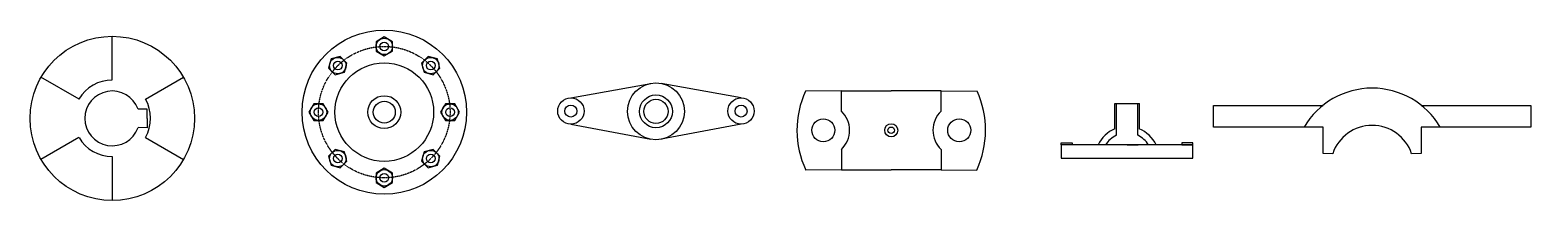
# Model space of a CAD drawing. Header units: inches. Extents: x 127 to 1496, y 75 to 249.
import ezdxf

# ---------------------------------------------------------------- set-up
doc = ezdxf.new("R2010")
doc.units = ezdxf.units.IN
doc.header["$MEASUREMENT"] = 0
doc.linetypes.add('HIDDEN', pattern=[0.375, 0.25, -0.125])

# ---------------------------------------------------------------- blocks, each defined once
blk = doc.blocks.new('*U1')
for p, q in [((32.5, -11.2), (32.5, 28.8)), ((2.2, -28.8), (-32.5, -8.8))]:
    blk.add_line(p, q)
blk.add_arc((32.5, -46.3), 35, 90.0298, 150.0298)
blk = doc.blocks.new('*U2')
at = {"color": 0, "linetype": 'ByBlock', "lineweight": -2, "transparency": 16777216}
blk.add_blockref('*U1', (169.9, 214.7), dxfattribs=at)
for p, rotation in [((258.7, 173.5), 240), ((178.6, 117.2), 120)]:
    blk.add_blockref('*U1', p, dxfattribs=dict(at, rotation=rotation))
blk = doc.blocks.new('*U3')
blk.add_lwpolyline([(-4.3, 7.5), (-8.7, 0), (-4.3, -7.5), (4.3, -7.5), (8.7, 0), (4.3, 7.5)], close=True)
for radius in [7.5, 4]:
    blk.add_circle((0, 0), radius)
blk = doc.blocks.new('*U4')
at = {"color": 0, "linetype": 'ByBlock', "lineweight": -2, "transparency": 16777216}
for p, rotation in [((450.5, 234.1), 90), ((408.1, 216.6), 135), ((492.9, 216.6), 45), ((390.5, 174.1), 180), ((408.1, 131.7), 225), ((492.9, 131.7), 314.9999999999999), ((450.5, 114.1), 269.9999999999999)]:
    blk.add_blockref('*U3', p, dxfattribs=dict(at, rotation=rotation))
blk.add_blockref('*U3', (510.5, 174.1), dxfattribs=at)

msp = doc.modelspace()

# ---------------------------------------------------------------- linework, layer by layer
for p, q in [((620.7, 187.1), (693.6, 200.4)), ((775.9, 187.1), (703, 200.4)), ((867.4, 193.5), (834.7, 193.2)), ((867.4, 174.9), (867.4, 193.5)), ((867.4, 193.5), (912.9, 193.5)), ((958.4, 193.5), (912.9, 193.5)), ((958.4, 174.9), (958.4, 193.5)), ((958.4, 193.5), (991.1, 193.2)), ((1116.9, 158.9), (1116.9, 181.9)), ((1116.9, 181.9), (1139.2, 181.9)), ((1118.3, 153), (1118.3, 182)), ((1137.8, 153), (1137.8, 182)), ((1139.2, 158.9), (1139.2, 181.9)), ((234.4, 176.9), (225.9, 176.9)), ((234.4, 168.4), (234.4, 176.9)), ((234.4, 168.4), (234.4, 159.9)), ((234.4, 159.9), (225.9, 160)), ((620.6, 163.1), (693.5, 149.3)), ((775.9, 163.1), (703.1, 149.3)), ((867.4, 140), (867.4, 121.5)), ((958.4, 140), (958.4, 121.5)), ((1068, 144.1), (1068, 146.1)), ((1068, 146.1), (1078, 146.1)), ((1128, 144.1), (1068, 144.1)), ((1068, 144.1), (1068, 132.1)), ((1078, 146.1), (1078, 144.1)), ((1118, 144.1), (1101.6, 144.1)), ((1138, 144.1), (1118, 144.1)), ((1188, 144.1), (1128, 144.1)), ((1128, 144.1), (1138, 144.1)), ((1188, 146.1), (1178, 146.1)), ((1178, 146.1), (1178, 144.1)), ((1178, 144.1), (1188, 144.1)), ((1188, 144.1), (1188, 146.1)), ((1188, 132.1), (1188, 144.1)), ((1068, 132.1), (1128, 132.1)), ((1128, 132.1), (1188, 132.1)), ((867.4, 121.5), (834.9, 121.2)), ((867.4, 121.5), (912.9, 121.5)), ((958.4, 121.5), (912.9, 121.5)), ((958.4, 121.5), (990.9, 121.2))]:
    msp.add_line(p, q)
msp.add_lwpolyline([(1396.3, 180.3), (1496.3, 180.3), (1496.3, 160.3), (1396.3, 160.3), (1396.3, 136.3), (1387.5, 136.1, 0.71791), (1315.5, 136.1), (1306.7, 136.3), (1306.7, 160.3), (1206.7, 160.3), (1206.7, 180.3), (1306.7, 180.3)], format="xyb")
for centre, radius in [((450.5, 174.1), 75), ((202.4, 168.4), 75), ((450.5, 174.1), 45), ((698.3, 174.8), 26), ((450.5, 174.1), 15), ((450.5, 174.1), 10), ((620.7, 175.1), 12), ((620.7, 175.1), 5.5), ((698.3, 174.8), 15), ((698.3, 174.8), 11), ((775.9, 175.1), 12), ((775.9, 175.1), 5.5), ((850.9, 157.5), 10.5), ((974.9, 157.5), 10.5), ((912.9, 157.5), 6), ((912.9, 157.5), 3)]:
    msp.add_circle(centre, radius)
at = {"linetype": 'HIDDEN'}
msp.add_circle((450.5, 174.1), 60, dxfattribs=at)
for centre, radius, start, end in [((202.4, 168.4), 25, 19.8035, 340.1965), ((912.9, 157.5), 86, 155.4486, 204.9541), ((912.9, 157.5), 86, 335.0459, 24.5514), ((1351.5, 124), 72, 30.3339, 149.6661), ((850.9, 157.5), 24, 313.4325, 46.5675), ((974.9, 157.5), 24, 133.4325, 226.5675), ((1128, 132.1), 29, 112.5421, 155.5567), ((1128, 132.1), 23, 115.0048, 148.551), ((1128, 132.1), 23, 31.449, 64.9952), ((1128, 132.1), 29, 24.4433, 67.4579)]:
    msp.add_arc(centre, radius, start, end)

# ---------------------------------------------------------------- block references
for name in ['*U2', '*U4']:
    msp.add_blockref(name, (0, 0))

doc.saveas('drawing.dxf')
